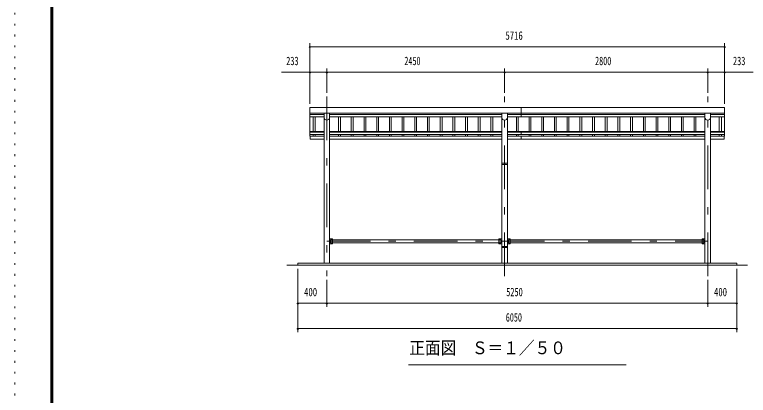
# Model space of a CAD drawing. Units: millimetres, scale not verified. Extents: x -22986 to 22989, y -10500 to 10500.
# Drawn here: x -6711 to 3401, y 0 to 5250 of the extents above; entities that cross this region are included whole.
import ezdxf
from ezdxf.enums import TextEntityAlignment as Align

# ---------------------------------------------------------------- set-up
doc = ezdxf.new("R2010")
doc.units = ezdxf.units.MM
doc.header["$LTSCALE"] = 50
doc.linetypes.add('USER3', pattern=[24, 12, -5, 2, -5])
doc.linetypes.add('USER4', pattern=[3, 0.5, -2.5])
for name, color, linetype, lineweight in [('0-2_1-02BOLD', 7, 'Continuous', 18), ('0-3_1-22CENTER', 3, 'USER3', 18), ('0-4_1-42THIN', 4, 'Continuous', 18), ('0-5_1-52DIM', 3, 'Continuous', 18), ('0-C_F-F4PAPAER', 5, 'Continuous', 18), ('0-D_F-E_J_ADD', 5, 'USER4', 18)]:
    doc.layers.add(name, color=color, linetype=linetype, lineweight=lineweight)
doc.styles.add('ＭＳ ゴシック', font='')
doc.styles.get('ＭＳ ゴシック').set_extended_font_data('MS Gothic')

msp = doc.modelspace()

# ---------------------------------------------------------------- linework, layer by layer
at = {"layer": '0-2_1-02BOLD'}
for p, q in [((271.76, 3840.07), (271.76, 3969.67)), ((3074.76, 3890.5), (-2641.23, 3890.5)), ((-2641.23, 3871), (-2446.39, 3871)), ((-2446.39, 3890.5), (-2446.39, 1824.67)), ((-2370.09, 1824.67), (-2370.09, 3890.5)), ((-2370.09, 3871), (3.61, 3871)), ((3.61, 3890.5), (3.61, 3200.67)), ((79.91, 3200.67), (79.91, 3890.5)), ((79.91, 3871), (2803.61, 3871)), ((2803.61, 3890.5), (2803.61, 1824.67)), ((2879.91, 1824.67), (2879.91, 3890.5)), ((2879.91, 3871), (3074.76, 3871)), ((-2446.39, 3840.07), (-2641.23, 3840.07)), ((3.61, 3840.07), (-2370.09, 3840.07)), ((2803.61, 3840.07), (79.91, 3840.07)), ((2879.91, 3840.07), (3074.76, 3840.07)), ((-2641.23, 3637.63), (-2446.39, 3637.63)), ((-2446.39, 3627.25), (-2641.23, 3627.25)), ((-2446.39, 3597.7), (-2641.23, 3597.7)), ((-2641.23, 3574.2), (-2636.24, 3574.2)), ((3.61, 3637.63), (-2370.09, 3637.63)), ((-2370.09, 3627.25), (3.61, 3627.25)), ((3.61, 3597.7), (-2370.09, 3597.7)), ((-2370.09, 3576.6), (3.61, 3576.6)), ((2803.61, 3637.63), (79.91, 3637.63)), ((79.91, 3627.25), (2803.61, 3627.25)), ((2803.61, 3597.7), (79.91, 3597.7)), ((79.91, 3576.6), (2803.61, 3576.6)), ((271.76, 3597.7), (271.76, 3637.63)), ((271.76, 3531.6), (271.76, 3576.6)), ((3074.76, 3597.7), (2879.91, 3597.7)), ((2879.91, 3576.6), (3069.76, 3576.6)), ((3074.76, 3637.63), (2879.92, 3637.63)), ((2879.92, 3627.25), (3074.76, 3627.25)), ((3.61, 3531.6), (-2370.09, 3531.6)), ((2803.61, 3531.6), (79.91, 3531.6)), ((3.61, 3184.67), (3.61, 2053.27)), ((38.71, 3200.67), (38.71, 3184.67)), ((38.71, 3192.67), (44.81, 3192.67)), ((44.81, 3184.67), (44.81, 3200.67)), ((79.91, 2053.27), (79.91, 3184.67)), ((-2333.29, 2091.67), (-2333.29, 2157.67)), ((-36.39, 2146.02), (-2330.09, 2146.02)), ((-36.39, 2157.67), (3.61, 2157.67)), ((-36.39, 2091.67), (-36.39, 2157.67)), ((-33.19, 2157.67), (-33.19, 2091.67)), ((116.71, 2157.67), (116.71, 2091.67)), ((2763.61, 2146.02), (119.91, 2146.02)), ((2766.81, 2157.67), (2766.81, 2091.67)), ((2789.26, 2146.02), (2766.81, 2146.02)), ((-2355.74, 2103.32), (-2333.29, 2103.32)), ((-2330.09, 2103.32), (-36.39, 2103.32)), ((-36.39, 2091.67), (3.61, 2091.67)), ((3.61, 2037.27), (3.61, 1824.67)), ((38.71, 2053.27), (38.71, 2037.27)), ((44.81, 2045.27), (38.71, 2045.27)), ((44.81, 2037.27), (44.81, 2053.27)), ((79.91, 1824.67), (79.91, 2037.27)), ((119.91, 2103.32), (2763.61, 2103.32)), ((3391.76, 1794.67), (-2958.24, 1794.67))]:
    msp.add_line(p, q, dxfattribs=at)
for points in [[(-2641.23, 3574.2), (-2641.23, 3969.67), (3074.76, 3969.67), (3074.76, 3574.2), (3069.76, 3574.2)], [(-2446.39, 3531.6), (-2636.24, 3531.6), (-2636.24, 3576.6), (-2446.39, 3576.6)], [(3069.76, 3576.6), (3069.76, 3531.6), (2879.91, 3531.6)], [(-2370.09, 2157.67), (-2330.09, 2157.67), (-2330.09, 2091.67), (-2370.09, 2091.67)], [(-2333.29, 2146.02), (-2355.74, 2146.02), (-2355.74, 2103.32)], [(-33.19, 2103.32), (-10.74, 2103.32), (-10.74, 2146.02), (-33.19, 2146.02)], [(79.91, 2091.67), (119.91, 2091.67), (119.91, 2157.67), (79.91, 2157.67)], [(116.71, 2146.02), (94.26, 2146.02), (94.26, 2103.32), (116.71, 2103.32)], [(2803.61, 2091.67), (2763.61, 2091.67), (2763.61, 2157.67), (2803.61, 2157.67)], [(2766.81, 2103.32), (2789.26, 2103.32), (2789.26, 2146.02)], [(-2808.24, 1794.67), (-2808.24, 1824.67), (3241.76, 1824.67), (3241.76, 1794.67)]]:
    msp.add_lwpolyline(points, dxfattribs=at)
for points in [[(2.01, 3200.67), (2.01, 3184.67), (81.52, 3184.67), (81.52, 3200.67)], [(2.01, 2053.27), (2.01, 2037.27), (81.52, 2037.27), (81.52, 2053.27)]]:
    msp.add_lwpolyline(points, close=True, dxfattribs=at)
for centre in [(-2408.24, 3833.18), (41.76, 3833.18), (2841.76, 3833.18)]:
    msp.add_arc(centre, 38.15, 180, 0, dxfattribs=at)
at = {"layer": '0-3_1-22CENTER'}
for p, q in [((-2408.24, 4119.67), (-2408.24, 1644.67)), ((41.76, 1644.67), (41.76, 4119.67)), ((2841.76, 1644.67), (2841.76, 4119.67)), ((-2408.24, 2124.67), (2841.76, 2124.67))]:
    msp.add_line(p, q, dxfattribs=at)
at = {"layer": '0-4_1-42THIN'}
for p, q in [((-2595.74, 3637.63), (-2595.74, 3840.07)), ((-2570.74, 3840.07), (-2570.74, 3637.63)), ((-2245.74, 3840.07), (-2245.74, 3637.63)), ((-2220.73, 3637.63), (-2220.73, 3840.07)), ((-2070.74, 3637.63), (-2070.74, 3840.07)), ((-2045.73, 3840.07), (-2045.73, 3637.63)), ((-1895.74, 3840.07), (-1895.74, 3637.63)), ((-1870.74, 3637.63), (-1870.74, 3840.07)), ((-1720.74, 3637.63), (-1720.74, 3840.07)), ((-1695.74, 3840.07), (-1695.74, 3637.63)), ((-1545.74, 3840.07), (-1545.74, 3637.63)), ((-1520.74, 3637.63), (-1520.74, 3840.07)), ((-1370.73, 3637.63), (-1370.73, 3840.07)), ((-1345.73, 3840.07), (-1345.73, 3637.63)), ((-1195.74, 3840.07), (-1195.74, 3637.63)), ((-1170.74, 3637.63), (-1170.74, 3840.07)), ((-1020.73, 3637.63), (-1020.73, 3840.07)), ((-995.73, 3840.07), (-995.73, 3637.63)), ((-845.73, 3840.07), (-845.73, 3637.63)), ((-820.73, 3637.63), (-820.73, 3840.07)), ((-670.73, 3637.63), (-670.73, 3840.07)), ((-645.73, 3840.07), (-645.73, 3637.63)), ((-495.73, 3840.07), (-495.73, 3637.63)), ((-470.73, 3637.63), (-470.73, 3840.07)), ((-320.73, 3637.63), (-320.73, 3840.07)), ((-295.73, 3840.07), (-295.73, 3637.63)), ((-145.73, 3840.07), (-145.73, 3637.63)), ((-120.73, 3637.63), (-120.73, 3840.07)), ((204.27, 3637.63), (204.27, 3840.07)), ((229.27, 3840.07), (229.27, 3637.63)), ((379.27, 3840.07), (379.27, 3637.63)), ((404.26, 3637.63), (404.26, 3840.07)), ((554.27, 3637.63), (554.27, 3840.07)), ((579.27, 3840.07), (579.27, 3637.63)), ((729.26, 3840.07), (729.26, 3637.63)), ((754.27, 3637.63), (754.27, 3840.07)), ((904.26, 3637.63), (904.26, 3840.07)), ((929.27, 3840.07), (929.27, 3637.63)), ((1079.26, 3840.07), (1079.26, 3637.63)), ((1104.26, 3637.63), (1104.26, 3840.07)), ((1254.26, 3637.63), (1254.26, 3840.07)), ((1279.26, 3840.07), (1279.26, 3637.63)), ((1429.26, 3840.07), (1429.26, 3637.63)), ((1454.26, 3637.63), (1454.26, 3840.07)), ((1604.27, 3637.63), (1604.27, 3840.07)), ((1629.27, 3840.07), (1629.27, 3637.63)), ((1779.26, 3840.07), (1779.26, 3637.63)), ((1804.26, 3637.63), (1804.26, 3840.07)), ((1954.27, 3637.63), (1954.27, 3840.07)), ((1979.27, 3840.07), (1979.27, 3637.63)), ((2129.26, 3840.07), (2129.26, 3637.63)), ((2154.26, 3637.63), (2154.26, 3840.07)), ((2304.27, 3637.63), (2304.27, 3840.07)), ((2329.27, 3840.07), (2329.27, 3637.63)), ((2479.26, 3840.07), (2479.26, 3637.63)), ((2504.26, 3637.63), (2504.26, 3840.07)), ((2654.26, 3637.63), (2654.26, 3840.07)), ((2679.27, 3840.07), (2679.27, 3637.63)), ((2997.87, 3840.07), (2997.87, 3637.63)), ((3029.26, 3637.63), (3029.26, 3840.07)), ((-2595.74, 3576.6), (-2595.74, 3597.7)), ((-2570.74, 3597.7), (-2570.74, 3576.6)), ((-2245.74, 3597.7), (-2245.74, 3576.6)), ((-2220.73, 3576.6), (-2220.73, 3597.7)), ((-2070.74, 3576.6), (-2070.74, 3597.7)), ((-2045.73, 3597.7), (-2045.73, 3576.6)), ((-1895.74, 3597.7), (-1895.74, 3576.6)), ((-1870.74, 3576.6), (-1870.74, 3597.7)), ((-1720.74, 3576.6), (-1720.74, 3597.7)), ((-1695.74, 3597.7), (-1695.74, 3576.6)), ((-1545.74, 3597.7), (-1545.74, 3576.6)), ((-1520.74, 3576.6), (-1520.74, 3597.7)), ((-1370.73, 3576.6), (-1370.73, 3597.7)), ((-1345.73, 3597.7), (-1345.73, 3576.6)), ((-1195.74, 3597.7), (-1195.74, 3576.6)), ((-1170.74, 3576.6), (-1170.74, 3597.7)), ((-1020.73, 3576.6), (-1020.73, 3597.7)), ((-995.73, 3597.7), (-995.73, 3576.6)), ((-845.73, 3597.7), (-845.73, 3576.6)), ((-820.73, 3576.6), (-820.73, 3597.7)), ((-670.73, 3576.6), (-670.73, 3597.7)), ((-645.73, 3597.7), (-645.73, 3576.6)), ((-495.73, 3597.7), (-495.73, 3576.6)), ((-470.73, 3576.6), (-470.73, 3597.7)), ((-320.73, 3576.6), (-320.73, 3597.7)), ((-295.73, 3597.7), (-295.73, 3576.6)), ((-145.73, 3597.7), (-145.73, 3576.6)), ((-120.73, 3576.6), (-120.73, 3597.7)), ((204.27, 3576.6), (204.27, 3597.7)), ((229.27, 3597.7), (229.27, 3576.6)), ((379.27, 3597.7), (379.27, 3576.6)), ((404.26, 3576.6), (404.26, 3597.7)), ((554.27, 3576.6), (554.27, 3597.7)), ((579.27, 3597.7), (579.27, 3576.6)), ((729.26, 3597.7), (729.26, 3576.6)), ((754.27, 3576.6), (754.27, 3597.7)), ((904.26, 3576.6), (904.26, 3597.7)), ((929.27, 3597.7), (929.27, 3576.6)), ((1079.26, 3597.7), (1079.26, 3576.6)), ((1104.26, 3576.6), (1104.26, 3597.7)), ((1254.26, 3576.6), (1254.26, 3597.7)), ((1279.26, 3597.7), (1279.26, 3576.6)), ((1429.26, 3597.7), (1429.26, 3576.6)), ((1454.26, 3576.6), (1454.26, 3597.7)), ((1604.27, 3576.6), (1604.27, 3597.7)), ((1629.27, 3597.7), (1629.27, 3576.6)), ((1779.26, 3597.7), (1779.26, 3576.6)), ((1804.26, 3576.6), (1804.26, 3597.7)), ((1954.27, 3576.6), (1954.27, 3597.7)), ((1979.27, 3597.7), (1979.27, 3576.6)), ((2129.26, 3597.7), (2129.26, 3576.6)), ((2154.26, 3576.6), (2154.26, 3597.7)), ((2304.27, 3576.6), (2304.27, 3597.7)), ((2329.27, 3597.7), (2329.27, 3576.6)), ((2479.26, 3597.7), (2479.26, 3576.6)), ((2504.26, 3576.6), (2504.26, 3597.7)), ((2654.26, 3576.6), (2654.26, 3597.7)), ((2679.27, 3597.7), (2679.27, 3576.6)), ((2997.87, 3597.7), (2997.87, 3576.6)), ((3029.26, 3576.6), (3029.26, 3597.7))]:
    msp.add_line(p, q, dxfattribs=at)
at = {"layer": '0-5_1-52DIM'}
for p, q in [((-2641.23, 4856.67), (-2641.23, 4019.67)), ((3074.76, 4856.67), (3074.76, 4019.67)), ((-2631.23, 4806.67), (-2651.23, 4806.67)), ((-2631.23, 4806.67), (-2651.23, 4806.67)), ((-2641.23, 4806.67), (3074.76, 4806.67)), ((3084.76, 4806.67), (3064.76, 4806.67)), ((3084.76, 4806.67), (3064.76, 4806.67)), ((-2641.24, 4456.67), (-3033.74, 4456.67)), ((-2631.23, 4456.67), (-2651.23, 4456.67)), ((-2641.23, 4456.67), (-2408.24, 4456.67)), ((-2398.24, 4456.67), (-2418.24, 4456.67)), ((-2408.24, 4169.67), (-2408.24, 4506.67)), ((-2408.24, 4456.67), (41.76, 4456.67)), ((51.76, 4456.67), (31.76, 4456.67)), ((41.76, 4169.67), (41.76, 4506.67)), ((41.76, 4456.67), (2841.76, 4456.67)), ((2851.76, 4456.67), (2831.76, 4456.67)), ((2841.76, 4169.67), (2841.76, 4506.67)), ((2841.76, 4456.67), (3074.76, 4456.67)), ((3084.76, 4456.67), (3064.76, 4456.67)), ((3074.76, 4456.67), (3467.26, 4456.67)), ((-2808.24, 869.67), (-2808.24, 1744.67)), ((3241.76, 1744.67), (3241.76, 869.67)), ((-2408.24, 1594.67), (-2408.24, 1219.67)), ((2841.76, 1219.67), (2841.76, 1594.67)), ((-2798.24, 1269.67), (-2818.24, 1269.67)), ((-2808.24, 1269.67), (-2408.24, 1269.67)), ((-2398.24, 1269.67), (-2418.24, 1269.67)), ((-2408.24, 1269.67), (2841.76, 1269.67)), ((2851.76, 1269.67), (2831.76, 1269.67)), ((2841.76, 1269.67), (3241.76, 1269.67)), ((3251.76, 1269.67), (3231.76, 1269.67)), ((-2798.24, 919.67), (-2818.24, 919.67)), ((-2808.24, 919.67), (3241.76, 919.67)), ((3251.76, 919.67), (3231.76, 919.67)), ((1716.76, 419.67), (-1283.24, 419.67))]:
    msp.add_line(p, q, dxfattribs=at)
for centre in [(-2641.23, 4806.67), (-2641.23, 4806.67), (3074.76, 4806.67), (3074.76, 4806.67), (-2641.23, 4456.67), (-2408.24, 4456.67), (41.76, 4456.67), (2841.76, 4456.67), (3074.76, 4456.67), (-2808.24, 1269.67), (-2408.24, 1269.67), (2841.76, 1269.67), (3241.76, 1269.67), (-2808.24, 919.67), (3241.76, 919.67)]:
    msp.add_arc(centre, 10, 180, 0, dxfattribs=at)
at = {"layer": '0-C_F-F4PAPAER'}
for points in [[(22489.1, -10000), (-6210.9, -10000), (-6210.9, 10100), (22489.1, 10100)], [(22486.6, -9997.5), (22486.6, 10097.5), (-6208.4, 10097.5), (-6208.4, -9997.5)], [(22484.1, -9995), (-6205.9, -9995), (-6205.9, 10095), (22484.1, 10095)], [(22481.6, -9992.5), (22481.6, 10092.5), (-6203.4, 10092.5), (-6203.4, -9992.5)], [(22479.1, -9990), (-6200.9, -9990), (-6200.9, 10090), (22479.1, 10090)], [(22476.6, -9987.5), (22476.6, 10087.5), (-6198.4, 10087.5), (-6198.4, -9987.5)], [(22474.1, -9985), (-6195.9, -9985), (-6195.9, 10085), (22474.1, 10085)], [(22471.6, -9982.5), (-6193.4, -9982.5), (-6193.4, 10082.5), (22471.6, 10082.5)], [(22469.1, -9980), (22469.1, 10080), (-6190.9, 10080), (-6190.9, -9980)], [(22466.6, -9977.5), (22466.6, 10077.5), (-6188.4, 10077.5), (-6188.4, -9977.5)], [(22464.1, -9975), (22464.1, 10075), (-6185.9, 10075), (-6185.9, -9975)]]:
    msp.add_lwpolyline(points, close=True, dxfattribs=at)
at = {"layer": '0-D_F-E_J_ADD'}
msp.add_lwpolyline([(22989.1, -10500), (-6710.9, -10500), (-6710.9, 10500), (22989.1, 10500)], close=True, dxfattribs=at)

# ---------------------------------------------------------------- texts
at = {"layer": '0-5_1-52DIM', "color": 7, "style": 'ＭＳ ゴシック'}
for s, height, width, p in [('5716', 117.2, 0.75, (53.23, 4868.67)), ('233', 117.2, 0.65, (-2968.75, 4518.67)), ('2450', 117.2, 0.7, (-1340.11, 4518.67)), ('2800', 117.2, 0.7, (1289.16, 4518.67)), ('233', 117.2, 0.65, (3189.75, 4518.67)), ('400', 117.2, 0.75, (-2721.88, 1331.67)), ('5250', 117.2, 0.65, (64.09, 1331.67)), ('400', 117.2, 0.75, (2928.12, 1331.67)), ('6050', 117.2, 0.7, (58.3, 981.67)), ('正面図\u3000Ｓ＝１／５０', 175.8, 0.9, (-1271.24, 514.31))]:
    msp.add_text(s, height=height, dxfattribs=dict(at, width=width)).set_placement(p, align=Align.BOTTOM_LEFT)

doc.saveas('drawing.dxf')
